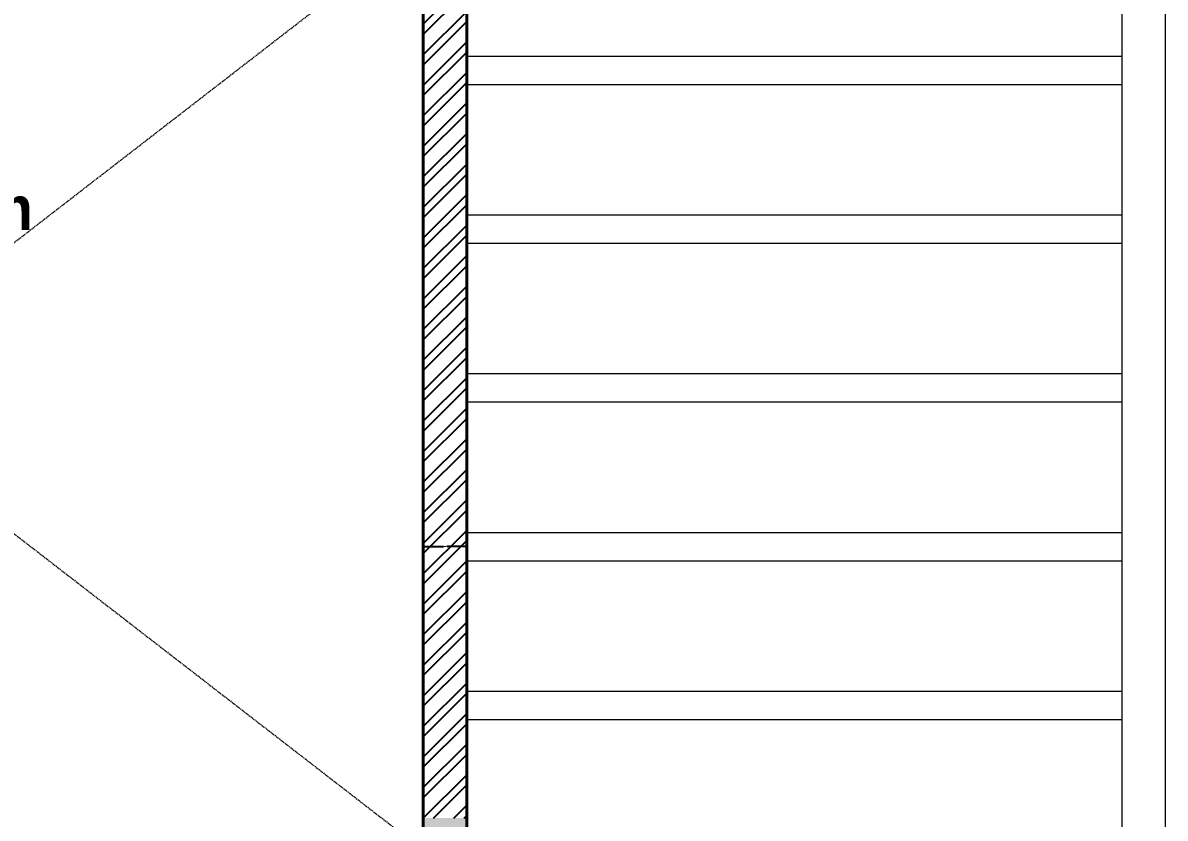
# Model space of a CAD drawing. Header units: feet. Extents: x 3576 to 8206, y -9151 to -6616.
# Drawn here: x 7520 to 7756.8, y -8440.9 to -8276.1 of the extents above; entities that cross this region are included whole.
import ezdxf

# ---------------------------------------------------------------- set-up
doc = ezdxf.new("R2010")
doc.units = ezdxf.units.FT
doc.header["$PDMODE"] = 2
doc.linetypes.add('DASHED2', pattern=[0.375, 0.25, -0.125])
doc.layers.get('0').update_dxf_attribs({"linetype": 'CONTINUOUS', "lineweight": 40})
doc.layers.get('Defpoints').update_dxf_attribs({"color": 90, "linetype": 'CONTINUOUS'})
doc.layers.add('A-GFLR-FURN', color=7, linetype='CONTINUOUS', lineweight=5, true_color=0xd1752e)
for name, color, linetype, lineweight in [('COLUMN', 254, 'CONTINUOUS', 30), ('STAIR', 184, 'CONTINUOUS', 9), ('Wall1', 7, 'CONTINUOUS', 40)]:
    doc.layers.add(name, color=color, linetype=linetype, lineweight=lineweight)
doc.styles.add('ROMANS', font='sanss___.ttf')
doc.dimstyles.new('MUNCIPAL', dxfattribs={"dimscale": 0.8, "dimtxt": 0.22, "dimasz": 0.22, "dimexe": 0.22, "dimexo": 0.11, "dimgap": 0.11, "dimtad": 1, "dimzin": 1, "dimdsep": 46, "dimtxsty": 'ROMANS', "dimcen": 0.18, "dimclrd": 8, "dimclre": 8, "dimadec": 0, "dimazin": 0, "dimtfac": 1, "dimtofl": 0, "dimtmove": 0, "dimatfit": 3, "dimfxl": 0, "dimarcsym": 0})

# ---------------------------------------------------------------- blocks, each defined once
blk = doc.blocks.new('_ArchTick')
at = {"color": 0, "linetype": 'ByBlock', "const_width": 0.15}
blk.add_lwpolyline([(-0.5, -0.5), (0.5, 0.5)], dxfattribs=at)
blk = doc.blocks.new('*D174')
at = {"layer": 'COLUMN', "color": 8, "lineweight": -2, "transparency": 16777216}
for p, q in [((7603, -8384.59), (7603, -8384.41)), ((7603, -8384.59), (7607.16, -8384.59)), ((7612, -8384.59), (7607.85, -8384.59)), ((7612, -8384.59), (7612, -8384.41))]:
    blk.add_line(p, q, dxfattribs=at)
at = {"layer": 'Defpoints', "color": 0, "lineweight": 40, "transparency": 16777216}
for p in [(7603, -8384.59), (7612, -8384.59), (7612, -8384.59)]:
    blk.add_point(p, dxfattribs=at)
at = {"layer": 'COLUMN', "color": 8, "lineweight": -2, "transparency": 16777216, "xscale": 0.176, "yscale": 0.176, "zscale": 0.176, "rotation": 180}
blk.add_blockref('_ArchTick', (7603, -8384.59), dxfattribs=at)
at = {"layer": 'COLUMN', "color": 8, "lineweight": -2, "transparency": 16777216, "xscale": 0.176, "yscale": 0.176, "zscale": 0.176}
blk.add_blockref('_ArchTick', (7612, -8384.59), dxfattribs=at)
at = {"layer": 'COLUMN', "color": 0, "lineweight": 25, "transparency": 16777216, "insert": (7607.5, -8384.59), "char_height": 0.176, "attachment_point": 5, "style": 'ROMANS'}
blk.add_mtext('{\\fSansSerif|b1|i0|c2|p2;9000}', dxfattribs=at)

msp = doc.modelspace()

# ---------------------------------------------------------------- hatches: boundary and pattern name
at = {"layer": 'COLUMN', "lineweight": 25}
h = msp.add_hatch(dxfattribs=at)
h.set_pattern_fill('ANSI32', color=32, scale=0.469565, style=0)
h.set_pattern_definition([(45, (7603.005, -8440.8617), (-3.16261, 3.16261), []), (45, (7605.1133, -8440.8617), (-3.16261, 3.16261), [])])
h.paths.add_polyline_path([(7603.0049, -8256.1841), (7612.0049, -8256.1841), (7612.0049, -8440.8617), (7603.0049, -8440.8617)])
at = {"layer": 'COLUMN'}
msp.add_hatch(color=256, dxfattribs=at).paths.add_polyline_path([(7603.0049, -8440.8617), (7603.0049, -8456.5139), (7612.0049, -8456.5139), (7612.0049, -8440.8617)])

# ---------------------------------------------------------------- linework, layer by layer
at = {"layer": 'A-GFLR-FURN', "color": 7, "linetype": 'DASHED2', "lineweight": 20}
msp.add_line((7355.3092, -8256.0566), (7603.0049, -8447.5139), dxfattribs=at)
msp.add_lwpolyline([(7355.3092, -8447.5139), (7603.0049, -8256.0566)], dxfattribs=at)
at = {"layer": 'STAIR', "color": 7, "lineweight": 5}
for p, q in [((7756.7926, -8247.0566), (7756.7926, -8456.5139)), ((7747.7926, -8252.9261), (7747.7926, -8450.6443)), ((7747.7926, -8283.0748), (7612.0049, -8283.0748)), ((7747.7926, -8288.9444), (7612.0049, -8288.9444)), ((7747.7926, -8315.9626), (7612.0049, -8315.9626)), ((7747.7926, -8321.8322), (7612.0049, -8321.8322)), ((7747.7926, -8348.8504), (7612.0049, -8348.8504)), ((7747.7926, -8354.72), (7612.0049, -8354.72)), ((7747.7926, -8381.7383), (7612.0049, -8381.7383)), ((7747.7926, -8387.6078), (7612.0049, -8387.6078)), ((7747.7926, -8414.6261), (7612.0049, -8414.6261)), ((7747.7926, -8420.4956), (7612.0049, -8420.4956))]:
    msp.add_line(p, q, dxfattribs=at)
at = {"layer": 'Wall1', "color": 7, "lineweight": 40}
for p, q in [((7612.0049, -8252.9261), (7612.0049, -8456.5139)), ((7603.0049, -8447.5139), (7603.0049, -8256.0566))]:
    msp.add_line(p, q, dxfattribs=at)

# ---------------------------------------------------------------- texts
at = {"layer": 'Wall1', "color": 5, "insert": (7435.842, -8310.0124), "char_height": 9, "width": 240.321526, "attachment_point": 1, "style": 'ROMANS'}
msp.add_mtext('{\\fStylus BT|b1|i0|c0|p34;\\C7;    Living Room\\P       Below}', dxfattribs=at)

# ---------------------------------------------------------------- dimensions: what is measured, and where the dimension line sits
at = {"layer": 'COLUMN', "color": 7, "lineweight": 25}
dim = msp.add_linear_dim(base=(7612.0049, -8384.5855), p1=(7603.0049, -8384.5855), p2=(7612.0049, -8384.5855), text='{\\fSansSerif|b1|i0|c2|p2;<>}', dimstyle='MUNCIPAL', override={"dimtad": 0, "dimtoh": 1, "dimdec": 0, "dimlfac": 1000, "dimblk": 'ArchTick', "dimldrblk": 'ArchTick', "dimfxlon": 1}, dxfattribs=at)
dim.commit()
dim.dimension.update_dxf_attribs({"geometry": '*D174', "text_midpoint": (7607.5049, -8384.5855)})

doc.saveas('drawing.dxf')
